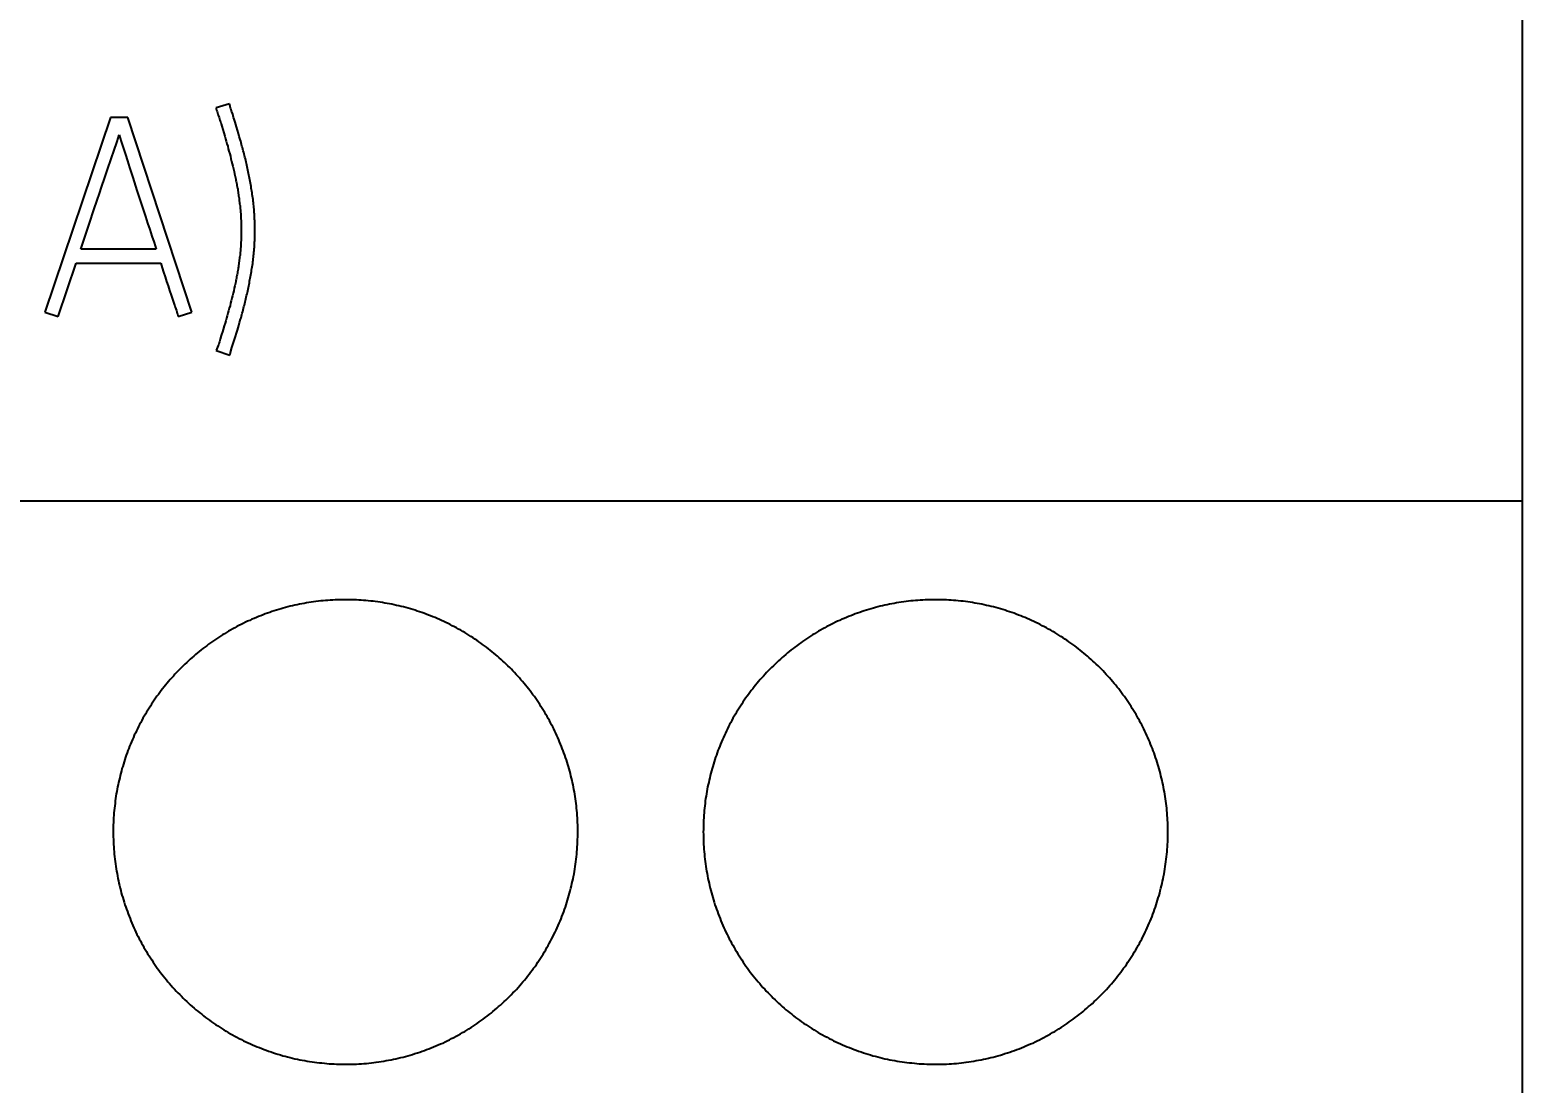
# Model space of a CAD drawing. Extents: x 0 to 420, y 0 to 297.
# Drawn here: x 134.55 to 147.4, y 153.55 to 162.62 of the extents above; entities that cross this region are included whole.
import ezdxf
from ezdxf.enums import TextEntityAlignment as Align

# ---------------------------------------------------------------- set-up
doc = ezdxf.new("R2010")
doc.units = 0
doc.header["$LTSCALE"] = 23.1
for name, color, linetype in [('10000_FRONT', 7, 'CONTINUOUS'), ('10100_DIM_FRONT', 7, 'CONTINUOUS'), ('10500_FRONT_LABELING', 7, 'CONTINUOUS')]:
    doc.layers.add(name, color=color, linetype=linetype)
doc.dimstyles.get("Standard").update_dxf_attribs({"dimtxt": 2.5, "dimasz": 2.5, "dimexe": 1.25, "dimexo": 0.625, "dimtad": 1, "dimcen": 2.5, "dimazin": 3, "dimtfac": 1, "dimtmove": 0, "dimatfit": 3})

# ---------------------------------------------------------------- blocks, each defined once
blk = doc.blocks.new('*D0')
at = {"layer": '10100_DIM_FRONT', "linetype": 'CONTINUOUS'}
for p, q in [((147.4, 192.56), (147.4, 130.062)), ((103.9, 151.511), (103.9, 130.062)), ((103.9, 132.062), (125.65, 132.062)), ((147.4, 132.062), (125.65, 132.062))]:
    blk.add_line(p, q, dxfattribs=at)
for points in [[(107.4, 132.562), (103.9, 132.062), (107.4, 131.562)], [(143.9, 131.562), (147.4, 132.062), (143.9, 132.562)]]:
    blk.add_solid(points, dxfattribs=at)
blk.add_text('43,5', height=3.5, dxfattribs=at).set_placement((121.617, 132.937), (131.367, 132.937), align=Align.FIT)
blk = doc.blocks.new('*D1')
at = {"layer": '10100_DIM_FRONT', "linetype": 'CONTINUOUS'}
for p, q in [((111.900486, 192.560113), (111.900486, 137.865388)), ((147.400486, 192.560113), (147.400486, 137.865388)), ((111.900486, 139.865388), (129.650486, 139.865388)), ((147.400486, 139.865388), (129.650486, 139.865388))]:
    blk.add_line(p, q, dxfattribs=at)
for points in [[(115.400486, 140.365388), (111.900486, 139.865388), (115.400486, 139.365388)], [(143.900486, 139.365388), (147.400486, 139.865388), (143.900486, 140.365388)]]:
    blk.add_solid(points, dxfattribs=at)
blk.add_text('35,5', height=3.5, dxfattribs=at).set_placement((125.819828, 140.740388), (135.319828, 140.740388), align=Align.FIT)

msp = doc.modelspace()

# ---------------------------------------------------------------- linework, layer by layer
at = {"layer": '10000_FRONT', "color": 7, "linetype": 'CONTINUOUS'}
for p, q in [((147.4, 237.561), (147.4, 147.561)), ((111.9, 158.561), (147.4, 158.561))]:
    msp.add_line(p, q, dxfattribs=at)
for points in [[(139.27, 155.711), (139.27, 155.732), (139.27, 155.752), (139.27, 155.773), (139.269, 155.793), (139.268, 155.814), (139.267, 155.834), (139.265, 155.854), (139.264, 155.875), (139.262, 155.895), (139.26, 155.915), (139.258, 155.935), (139.255, 155.956), (139.253, 155.976), (139.25, 155.996), (139.247, 156.016), (139.244, 156.036), (139.241, 156.056), (139.237, 156.076), (139.233, 156.096), (139.229, 156.116), (139.225, 156.136), (139.221, 156.155), (139.216, 156.175), (139.211, 156.195), (139.206, 156.215), (139.201, 156.235), (139.195, 156.254), (139.19, 156.274), (139.184, 156.293), (139.178, 156.313), (139.172, 156.332), (139.165, 156.352), (139.158, 156.371), (139.151, 156.391), (139.144, 156.41), (139.137, 156.429), (139.13, 156.448), (139.122, 156.467), (139.114, 156.486), (139.106, 156.505), (139.098, 156.524), (139.09, 156.542), (139.081, 156.561), (139.072, 156.579), (139.063, 156.598), (139.054, 156.616), (139.045, 156.634), (139.035, 156.652), (139.026, 156.67), (139.016, 156.687), (139.006, 156.705), (138.996, 156.723), (138.985, 156.74), (138.975, 156.758), (138.964, 156.775), (138.953, 156.792), (138.942, 156.809), (138.931, 156.826), (138.919, 156.843), (138.908, 156.86), (138.896, 156.877), (138.884, 156.893), (138.872, 156.91), (138.859, 156.926), (138.847, 156.942), (138.834, 156.958), (138.821, 156.975), (138.808, 156.99), (138.795, 157.006), (138.781, 157.022), (138.768, 157.037), (138.754, 157.052), (138.74, 157.068), (138.726, 157.083), (138.712, 157.097), (138.698, 157.112), (138.684, 157.126), (138.669, 157.141), (138.654, 157.155), (138.64, 157.169), (138.625, 157.183), (138.61, 157.197), (138.594, 157.21), (138.579, 157.224), (138.564, 157.237), (138.548, 157.25), (138.532, 157.263), (138.516, 157.276), (138.5, 157.288), (138.484, 157.301), (138.468, 157.313), (138.451, 157.325), (138.435, 157.337), (138.418, 157.349), (138.401, 157.361), (138.384, 157.372), (138.367, 157.384), (138.35, 157.395), (138.332, 157.406), (138.315, 157.417), (138.297, 157.427), (138.279, 157.438), (138.262, 157.448), (138.244, 157.458), (138.226, 157.468), (138.208, 157.478), (138.189, 157.487), (138.171, 157.497), (138.153, 157.506), (138.134, 157.515), (138.116, 157.524), (138.097, 157.532), (138.079, 157.54), (138.06, 157.549), (138.041, 157.557), (138.022, 157.564), (138.003, 157.572), (137.984, 157.579), (137.965, 157.587), (137.946, 157.594), (137.927, 157.6), (137.908, 157.607), (137.888, 157.613), (137.869, 157.62), (137.849, 157.626), (137.829, 157.631), (137.81, 157.637), (137.79, 157.643), (137.77, 157.648), (137.75, 157.653), (137.73, 157.658), (137.71, 157.662), (137.689, 157.667), (137.669, 157.671), (137.649, 157.675), (137.629, 157.679), (137.608, 157.682), (137.588, 157.686), (137.568, 157.689), (137.548, 157.692), (137.527, 157.695), (137.507, 157.697), (137.487, 157.699), (137.466, 157.701), (137.446, 157.703), (137.425, 157.705), (137.405, 157.707), (137.385, 157.708), (137.364, 157.709), (137.344, 157.71), (137.323, 157.71), (137.303, 157.711), (137.283, 157.711), (137.262, 157.711), (137.242, 157.711), (137.221, 157.711), (137.201, 157.71), (137.18, 157.709), (137.16, 157.708), (137.139, 157.707), (137.119, 157.705), (137.098, 157.704), (137.078, 157.702), (137.057, 157.7), (137.037, 157.697), (137.016, 157.695), (136.996, 157.692), (136.975, 157.689), (136.955, 157.686), (136.934, 157.683), (136.914, 157.679), (136.894, 157.675), (136.874, 157.671), (136.854, 157.667), (136.834, 157.663), (136.814, 157.658), (136.794, 157.654), (136.774, 157.649), (136.754, 157.643), (136.735, 157.638), (136.715, 157.632), (136.695, 157.627), (136.676, 157.621), (136.656, 157.614), (136.637, 157.608), (136.618, 157.602), (136.598, 157.595), (136.579, 157.588), (136.56, 157.581), (136.541, 157.573), (136.522, 157.566), (136.503, 157.558), (136.484, 157.55), (136.465, 157.542), (136.446, 157.533), (136.427, 157.525), (136.409, 157.516), (136.39, 157.507), (136.372, 157.498)], [(144.35, 155.711), (144.35, 155.732), (144.35, 155.752), (144.35, 155.773), (144.349, 155.793), (144.348, 155.814), (144.347, 155.834), (144.345, 155.854), (144.344, 155.875), (144.342, 155.895), (144.34, 155.915), (144.338, 155.935), (144.335, 155.956), (144.333, 155.976), (144.33, 155.996), (144.327, 156.016), (144.324, 156.036), (144.321, 156.056), (144.317, 156.076), (144.313, 156.096), (144.309, 156.116), (144.305, 156.136), (144.301, 156.155), (144.296, 156.175), (144.291, 156.195), (144.286, 156.215), (144.281, 156.235), (144.275, 156.254), (144.27, 156.274), (144.264, 156.293), (144.258, 156.313), (144.252, 156.332), (144.245, 156.352), (144.238, 156.371), (144.231, 156.391), (144.224, 156.41), (144.217, 156.429), (144.21, 156.448), (144.202, 156.467), (144.194, 156.486), (144.186, 156.505), (144.178, 156.524), (144.17, 156.542), (144.161, 156.561), (144.152, 156.579), (144.143, 156.598), (144.134, 156.616), (144.125, 156.634), (144.115, 156.652), (144.106, 156.67), (144.096, 156.687), (144.086, 156.705), (144.076, 156.723), (144.065, 156.74), (144.055, 156.758), (144.044, 156.775), (144.033, 156.792), (144.022, 156.809), (144.011, 156.826), (143.999, 156.843), (143.988, 156.86), (143.976, 156.877), (143.964, 156.893), (143.952, 156.91), (143.939, 156.926), (143.927, 156.942), (143.914, 156.958), (143.901, 156.975), (143.888, 156.99), (143.875, 157.006), (143.861, 157.022), (143.848, 157.037), (143.834, 157.052), (143.82, 157.068), (143.806, 157.083), (143.792, 157.097), (143.778, 157.112), (143.764, 157.126), (143.749, 157.141), (143.734, 157.155), (143.72, 157.169), (143.705, 157.183), (143.69, 157.197), (143.674, 157.21), (143.659, 157.224), (143.644, 157.237), (143.628, 157.25), (143.612, 157.263), (143.596, 157.276), (143.58, 157.288), (143.564, 157.301), (143.548, 157.313), (143.531, 157.325), (143.515, 157.337), (143.498, 157.349), (143.481, 157.361), (143.464, 157.372), (143.447, 157.384), (143.43, 157.395), (143.412, 157.406), (143.395, 157.417), (143.377, 157.427), (143.359, 157.438), (143.342, 157.448), (143.324, 157.458), (143.306, 157.468), (143.288, 157.478), (143.269, 157.487), (143.251, 157.497), (143.233, 157.506), (143.214, 157.515), (143.196, 157.524), (143.177, 157.532), (143.159, 157.54), (143.14, 157.549), (143.121, 157.557), (143.102, 157.564), (143.083, 157.572), (143.064, 157.579), (143.045, 157.587), (143.026, 157.594), (143.007, 157.6), (142.988, 157.607), (142.968, 157.613), (142.949, 157.62), (142.929, 157.626), (142.909, 157.631), (142.89, 157.637), (142.87, 157.643), (142.85, 157.648), (142.83, 157.653), (142.81, 157.658), (142.79, 157.662), (142.769, 157.667), (142.749, 157.671), (142.729, 157.675), (142.709, 157.679), (142.688, 157.682), (142.668, 157.686), (142.648, 157.689), (142.628, 157.692), (142.607, 157.695), (142.587, 157.697), (142.567, 157.699), (142.546, 157.701), (142.526, 157.703), (142.505, 157.705), (142.485, 157.707), (142.465, 157.708), (142.444, 157.709), (142.424, 157.71), (142.403, 157.71), (142.383, 157.711), (142.363, 157.711), (142.342, 157.711), (142.322, 157.711), (142.301, 157.711), (142.281, 157.71), (142.26, 157.709), (142.24, 157.708), (142.219, 157.707), (142.199, 157.705), (142.178, 157.704), (142.158, 157.702), (142.137, 157.7), (142.117, 157.697), (142.096, 157.695), (142.076, 157.692), (142.055, 157.689), (142.035, 157.686), (142.014, 157.683), (141.994, 157.679), (141.974, 157.675), (141.954, 157.671), (141.934, 157.667), (141.914, 157.663), (141.894, 157.658), (141.874, 157.654), (141.854, 157.649), (141.834, 157.643), (141.815, 157.638), (141.795, 157.632), (141.775, 157.627), (141.756, 157.621), (141.736, 157.614), (141.717, 157.608), (141.698, 157.602), (141.678, 157.595), (141.659, 157.588), (141.64, 157.581), (141.621, 157.573), (141.602, 157.566), (141.583, 157.558), (141.564, 157.55), (141.545, 157.542), (141.526, 157.533), (141.507, 157.525), (141.489, 157.516), (141.47, 157.507), (141.452, 157.498)], [(136.372, 157.498), (136.353, 157.488), (136.335, 157.479), (136.317, 157.469), (136.299, 157.459), (136.281, 157.449), (136.263, 157.439), (136.246, 157.428), (136.228, 157.418), (136.211, 157.407), (136.193, 157.396), (136.176, 157.385), (136.159, 157.374), (136.142, 157.362), (136.125, 157.351), (136.109, 157.339), (136.092, 157.327), (136.076, 157.315), (136.06, 157.303), (136.043, 157.29), (136.027, 157.278), (136.011, 157.265), (135.996, 157.252), (135.98, 157.239), (135.964, 157.226), (135.949, 157.212), (135.934, 157.199), (135.918, 157.185), (135.903, 157.171), (135.888, 157.157), (135.874, 157.142), (135.859, 157.128), (135.844, 157.113), (135.83, 157.099), (135.816, 157.084), (135.802, 157.069), (135.788, 157.053), (135.774, 157.038), (135.761, 157.023), (135.747, 157.007), (135.734, 156.992), (135.721, 156.976), (135.708, 156.96), (135.696, 156.944), (135.683, 156.928), (135.671, 156.912), (135.659, 156.895), (135.647, 156.879), (135.635, 156.862), (135.623, 156.846), (135.612, 156.829), (135.601, 156.812), (135.59, 156.795), (135.579, 156.778), (135.568, 156.76), (135.557, 156.743), (135.547, 156.725), (135.537, 156.708), (135.526, 156.69), (135.516, 156.672), (135.507, 156.654), (135.497, 156.636), (135.488, 156.618), (135.479, 156.599), (135.47, 156.581), (135.461, 156.562), (135.452, 156.544), (135.444, 156.525), (135.435, 156.506), (135.427, 156.487), (135.419, 156.468), (135.412, 156.449), (135.404, 156.43), (135.397, 156.411), (135.39, 156.392), (135.383, 156.373), (135.377, 156.354), (135.37, 156.334), (135.364, 156.315), (135.358, 156.296), (135.352, 156.276), (135.346, 156.257), (135.341, 156.237), (135.336, 156.218), (135.331, 156.198), (135.326, 156.178), (135.321, 156.158), (135.317, 156.138), (135.312, 156.119), (135.308, 156.099), (135.305, 156.079), (135.301, 156.059), (135.297, 156.038), (135.294, 156.018), (135.291, 155.998), (135.288, 155.978), (135.286, 155.957), (135.283, 155.937), (135.281, 155.916), (135.279, 155.896), (135.277, 155.875), (135.276, 155.855), (135.274, 155.834), (135.273, 155.814), (135.272, 155.793), (135.271, 155.773), (135.271, 155.752), (135.271, 155.732), (135.27, 155.711)], [(141.452, 157.498), (141.433, 157.488), (141.415, 157.479), (141.397, 157.469), (141.379, 157.459), (141.361, 157.449), (141.343, 157.439), (141.326, 157.428), (141.308, 157.418), (141.291, 157.407), (141.273, 157.396), (141.256, 157.385), (141.239, 157.374), (141.222, 157.362), (141.205, 157.351), (141.189, 157.339), (141.172, 157.327), (141.156, 157.315), (141.14, 157.303), (141.123, 157.29), (141.107, 157.278), (141.091, 157.265), (141.076, 157.252), (141.06, 157.239), (141.044, 157.226), (141.029, 157.212), (141.014, 157.199), (140.998, 157.185), (140.983, 157.171), (140.968, 157.157), (140.954, 157.142), (140.939, 157.128), (140.924, 157.113), (140.91, 157.099), (140.896, 157.084), (140.882, 157.069), (140.868, 157.053), (140.854, 157.038), (140.841, 157.023), (140.827, 157.007), (140.814, 156.992), (140.801, 156.976), (140.788, 156.96), (140.776, 156.944), (140.763, 156.928), (140.751, 156.912), (140.739, 156.895), (140.727, 156.879), (140.715, 156.862), (140.703, 156.846), (140.692, 156.829), (140.681, 156.812), (140.67, 156.795), (140.659, 156.778), (140.648, 156.76), (140.637, 156.743), (140.627, 156.725), (140.617, 156.708), (140.606, 156.69), (140.596, 156.672), (140.587, 156.654), (140.577, 156.636), (140.568, 156.618), (140.559, 156.599), (140.55, 156.581), (140.541, 156.562), (140.532, 156.544), (140.524, 156.525), (140.515, 156.506), (140.507, 156.487), (140.499, 156.468), (140.492, 156.449), (140.484, 156.43), (140.477, 156.411), (140.47, 156.392), (140.463, 156.373), (140.457, 156.354), (140.45, 156.334), (140.444, 156.315), (140.438, 156.296), (140.432, 156.276), (140.426, 156.257), (140.421, 156.237), (140.416, 156.218), (140.411, 156.198), (140.406, 156.178), (140.401, 156.158), (140.397, 156.138), (140.392, 156.119), (140.388, 156.099), (140.385, 156.079), (140.381, 156.059), (140.377, 156.038), (140.374, 156.018), (140.371, 155.998), (140.368, 155.978), (140.366, 155.957), (140.363, 155.937), (140.361, 155.916), (140.359, 155.896), (140.357, 155.875), (140.356, 155.855), (140.354, 155.834), (140.353, 155.814), (140.352, 155.793), (140.351, 155.773), (140.351, 155.752), (140.351, 155.732), (140.35, 155.711)], [(135.27, 155.711), (135.271, 155.69), (135.271, 155.668), (135.272, 155.647), (135.272, 155.626), (135.273, 155.604), (135.275, 155.583), (135.276, 155.562), (135.278, 155.541), (135.28, 155.52), (135.282, 155.499), (135.284, 155.478), (135.287, 155.457), (135.29, 155.436), (135.293, 155.415), (135.296, 155.394), (135.299, 155.373), (135.303, 155.352), (135.307, 155.332), (135.311, 155.311), (135.315, 155.29), (135.32, 155.27), (135.325, 155.249), (135.33, 155.228), (135.335, 155.208), (135.34, 155.187), (135.346, 155.167), (135.352, 155.146), (135.358, 155.126), (135.364, 155.106), (135.371, 155.085), (135.378, 155.065), (135.385, 155.045), (135.392, 155.025), (135.399, 155.005), (135.407, 154.985), (135.415, 154.965), (135.423, 154.945), (135.431, 154.926), (135.44, 154.906), (135.448, 154.887), (135.457, 154.867), (135.466, 154.848), (135.475, 154.829), (135.485, 154.81), (135.494, 154.792), (135.504, 154.773), (135.514, 154.754), (135.525, 154.736), (135.535, 154.717), (135.546, 154.699), (135.556, 154.681), (135.567, 154.663), (135.579, 154.645), (135.59, 154.627), (135.602, 154.609), (135.613, 154.591), (135.625, 154.574), (135.637, 154.556), (135.65, 154.539), (135.662, 154.522), (135.675, 154.505), (135.688, 154.488), (135.701, 154.471), (135.715, 154.454), (135.728, 154.438), (135.742, 154.421), (135.756, 154.405), (135.77, 154.389), (135.784, 154.373), (135.799, 154.357), (135.813, 154.341), (135.828, 154.326), (135.843, 154.311), (135.857, 154.296), (135.873, 154.281), (135.888, 154.266), (135.903, 154.251), (135.919, 154.237), (135.934, 154.223), (135.95, 154.209), (135.966, 154.195), (135.982, 154.181), (135.999, 154.168), (136.015, 154.154), (136.032, 154.141), (136.048, 154.128), (136.065, 154.115), (136.082, 154.102), (136.1, 154.09), (136.117, 154.077), (136.134, 154.065), (136.152, 154.053), (136.17, 154.041), (136.188, 154.029), (136.206, 154.018), (136.224, 154.007), (136.243, 153.995), (136.261, 153.985), (136.28, 153.974), (136.298, 153.963), (136.317, 153.953), (136.336, 153.943), (136.355, 153.933), (136.374, 153.923), (136.393, 153.914), (136.412, 153.905), (136.431, 153.896), (136.451, 153.887), (136.47, 153.878), (136.49, 153.87), (136.509, 153.862), (136.529, 153.854), (136.549, 153.846), (136.569, 153.838), (136.588, 153.831), (136.608, 153.824), (136.629, 153.817), (136.649, 153.81), (136.669, 153.804), (136.689, 153.797), (136.71, 153.791), (136.73, 153.785), (136.751, 153.78), (136.772, 153.774), (136.793, 153.769), (136.813, 153.764), (136.834, 153.759), (136.856, 153.755), (136.877, 153.75), (136.898, 153.746), (136.919, 153.742), (136.94, 153.739), (136.961, 153.735), (136.982, 153.732), (137.003, 153.729), (137.024, 153.726), (137.046, 153.724), (137.067, 153.722), (137.088, 153.72), (137.109, 153.718), (137.13, 153.716), (137.152, 153.715), (137.173, 153.714), (137.194, 153.713), (137.215, 153.712), (137.237, 153.711), (137.258, 153.711), (137.279, 153.711), (137.301, 153.711), (137.322, 153.712), (137.343, 153.712), (137.364, 153.713), (137.386, 153.714), (137.407, 153.716), (137.429, 153.717), (137.45, 153.719), (137.471, 153.721), (137.493, 153.723), (137.514, 153.726), (137.535, 153.729), (137.557, 153.732), (137.578, 153.735), (137.599, 153.738), (137.62, 153.742), (137.641, 153.746), (137.662, 153.75), (137.683, 153.754), (137.704, 153.759), (137.725, 153.763), (137.746, 153.768), (137.766, 153.773), (137.787, 153.779), (137.807, 153.784), (137.828, 153.79), (137.848, 153.796), (137.868, 153.803), (137.889, 153.809), (137.909, 153.816), (137.929, 153.823), (137.949, 153.83), (137.969, 153.837), (137.989, 153.845), (138.009, 153.852), (138.029, 153.86), (138.048, 153.869), (138.068, 153.877), (138.088, 153.886), (138.107, 153.894), (138.127, 153.904), (138.146, 153.913), (138.165, 153.922), (138.184, 153.932), (138.203, 153.942), (138.222, 153.952), (138.241, 153.962), (138.26, 153.973), (138.278, 153.984), (138.297, 153.994), (138.315, 154.005)], [(138.315, 154.005), (138.333, 154.017), (138.351, 154.028), (138.369, 154.04), (138.386, 154.051), (138.404, 154.063), (138.421, 154.075), (138.439, 154.088), (138.456, 154.1), (138.473, 154.113), (138.49, 154.126), (138.506, 154.139), (138.523, 154.152), (138.54, 154.165), (138.556, 154.179), (138.572, 154.193), (138.588, 154.207), (138.604, 154.221), (138.62, 154.235), (138.636, 154.25), (138.651, 154.264), (138.667, 154.279), (138.682, 154.294), (138.697, 154.309), (138.712, 154.325), (138.727, 154.34), (138.741, 154.356), (138.756, 154.372), (138.77, 154.388), (138.784, 154.404), (138.798, 154.42), (138.811, 154.436), (138.825, 154.453), (138.838, 154.469), (138.851, 154.486), (138.864, 154.503), (138.877, 154.52), (138.889, 154.537), (138.902, 154.554), (138.914, 154.571), (138.926, 154.589), (138.938, 154.606), (138.949, 154.624), (138.961, 154.642), (138.972, 154.66), (138.983, 154.678), (138.994, 154.696), (139.005, 154.715), (139.015, 154.733), (139.025, 154.752), (139.035, 154.77), (139.045, 154.789), (139.055, 154.808), (139.065, 154.827), (139.074, 154.847), (139.083, 154.866), (139.092, 154.886), (139.101, 154.905), (139.109, 154.925), (139.118, 154.944), (139.126, 154.964), (139.134, 154.984), (139.141, 155.004), (139.149, 155.023), (139.156, 155.043), (139.163, 155.063), (139.169, 155.083), (139.176, 155.104), (139.182, 155.124), (139.188, 155.144), (139.194, 155.164), (139.2, 155.185), (139.205, 155.205), (139.211, 155.226), (139.216, 155.246), (139.22, 155.267), (139.225, 155.287), (139.229, 155.308), (139.234, 155.329), (139.238, 155.35), (139.241, 155.371), (139.245, 155.392), (139.248, 155.413), (139.251, 155.434), (139.254, 155.455), (139.257, 155.476), (139.259, 155.497), (139.261, 155.519), (139.263, 155.54), (139.265, 155.561), (139.266, 155.583), (139.268, 155.604), (139.269, 155.625), (139.269, 155.647), (139.27, 155.668), (139.27, 155.69), (139.27, 155.711)], [(140.35, 155.711), (140.351, 155.69), (140.351, 155.668), (140.352, 155.647), (140.352, 155.626), (140.353, 155.604), (140.355, 155.583), (140.356, 155.562), (140.358, 155.541), (140.36, 155.52), (140.362, 155.499), (140.364, 155.478), (140.367, 155.457), (140.37, 155.436), (140.373, 155.415), (140.376, 155.394), (140.379, 155.373), (140.383, 155.352), (140.387, 155.332), (140.391, 155.311), (140.395, 155.29), (140.4, 155.27), (140.405, 155.249), (140.41, 155.228), (140.415, 155.208), (140.42, 155.187), (140.426, 155.167), (140.432, 155.146), (140.438, 155.126), (140.444, 155.106), (140.451, 155.085), (140.458, 155.065), (140.465, 155.045), (140.472, 155.025), (140.479, 155.005), (140.487, 154.985), (140.495, 154.965), (140.503, 154.945), (140.511, 154.926), (140.52, 154.906), (140.528, 154.887), (140.537, 154.867), (140.546, 154.848), (140.555, 154.829), (140.565, 154.81), (140.574, 154.792), (140.584, 154.773), (140.594, 154.754), (140.605, 154.736), (140.615, 154.717), (140.626, 154.699), (140.636, 154.681), (140.647, 154.663), (140.659, 154.645), (140.67, 154.627), (140.682, 154.609), (140.693, 154.591), (140.705, 154.574), (140.717, 154.556), (140.73, 154.539), (140.742, 154.522), (140.755, 154.505), (140.768, 154.488), (140.781, 154.471), (140.795, 154.454), (140.808, 154.438), (140.822, 154.421), (140.836, 154.405), (140.85, 154.389), (140.864, 154.373), (140.879, 154.357), (140.893, 154.341), (140.908, 154.326), (140.923, 154.311), (140.937, 154.296), (140.953, 154.281), (140.968, 154.266), (140.983, 154.251), (140.999, 154.237), (141.014, 154.223), (141.03, 154.209), (141.046, 154.195), (141.062, 154.181), (141.079, 154.168), (141.095, 154.154), (141.112, 154.141), (141.128, 154.128), (141.145, 154.115), (141.162, 154.102), (141.18, 154.09), (141.197, 154.077), (141.214, 154.065), (141.232, 154.053), (141.25, 154.041), (141.268, 154.029), (141.286, 154.018), (141.304, 154.007), (141.323, 153.995), (141.341, 153.985), (141.36, 153.974), (141.378, 153.963), (141.397, 153.953), (141.416, 153.943), (141.435, 153.933), (141.454, 153.923), (141.473, 153.914), (141.492, 153.905), (141.511, 153.896), (141.531, 153.887), (141.55, 153.878), (141.57, 153.87), (141.589, 153.862), (141.609, 153.854), (141.629, 153.846), (141.649, 153.838), (141.668, 153.831), (141.688, 153.824), (141.709, 153.817), (141.729, 153.81), (141.749, 153.804), (141.769, 153.797), (141.79, 153.791), (141.81, 153.785), (141.831, 153.78), (141.852, 153.774), (141.873, 153.769), (141.893, 153.764), (141.914, 153.759), (141.936, 153.755), (141.957, 153.75), (141.978, 153.746), (141.999, 153.742), (142.02, 153.739), (142.041, 153.735), (142.062, 153.732), (142.083, 153.729), (142.104, 153.726), (142.126, 153.724), (142.147, 153.722), (142.168, 153.72), (142.189, 153.718), (142.21, 153.716), (142.232, 153.715), (142.253, 153.714), (142.274, 153.713), (142.295, 153.712), (142.317, 153.711), (142.338, 153.711), (142.359, 153.711), (142.381, 153.711), (142.402, 153.712), (142.423, 153.712), (142.444, 153.713), (142.466, 153.714), (142.487, 153.716), (142.509, 153.717), (142.53, 153.719), (142.551, 153.721), (142.573, 153.723), (142.594, 153.726), (142.615, 153.729), (142.637, 153.732), (142.658, 153.735), (142.679, 153.738), (142.7, 153.742), (142.721, 153.746), (142.742, 153.75), (142.763, 153.754), (142.784, 153.759), (142.805, 153.763), (142.826, 153.768), (142.846, 153.773), (142.867, 153.779), (142.887, 153.784), (142.908, 153.79), (142.928, 153.796), (142.948, 153.803), (142.969, 153.809), (142.989, 153.816), (143.009, 153.823), (143.029, 153.83), (143.049, 153.837), (143.069, 153.845), (143.089, 153.852), (143.109, 153.86), (143.128, 153.869), (143.148, 153.877), (143.168, 153.886), (143.187, 153.894), (143.207, 153.904), (143.226, 153.913), (143.245, 153.922), (143.264, 153.932), (143.283, 153.942), (143.302, 153.952), (143.321, 153.962), (143.34, 153.973), (143.358, 153.984), (143.377, 153.994), (143.395, 154.005)], [(143.395, 154.005), (143.413, 154.017), (143.431, 154.028), (143.449, 154.04), (143.466, 154.051), (143.484, 154.063), (143.501, 154.075), (143.519, 154.088), (143.536, 154.1), (143.553, 154.113), (143.57, 154.126), (143.586, 154.139), (143.603, 154.152), (143.62, 154.165), (143.636, 154.179), (143.652, 154.193), (143.668, 154.207), (143.684, 154.221), (143.7, 154.235), (143.716, 154.25), (143.731, 154.264), (143.747, 154.279), (143.762, 154.294), (143.777, 154.309), (143.792, 154.325), (143.807, 154.34), (143.821, 154.356), (143.836, 154.372), (143.85, 154.388), (143.864, 154.404), (143.878, 154.42), (143.891, 154.436), (143.905, 154.453), (143.918, 154.469), (143.931, 154.486), (143.944, 154.503), (143.957, 154.52), (143.969, 154.537), (143.982, 154.554), (143.994, 154.571), (144.006, 154.589), (144.018, 154.606), (144.029, 154.624), (144.041, 154.642), (144.052, 154.66), (144.063, 154.678), (144.074, 154.696), (144.085, 154.715), (144.095, 154.733), (144.105, 154.752), (144.115, 154.77), (144.125, 154.789), (144.135, 154.808), (144.145, 154.827), (144.154, 154.847), (144.163, 154.866), (144.172, 154.886), (144.181, 154.905), (144.189, 154.925), (144.198, 154.944), (144.206, 154.964), (144.214, 154.984), (144.221, 155.004), (144.229, 155.023), (144.236, 155.043), (144.243, 155.063), (144.249, 155.083), (144.256, 155.104), (144.262, 155.124), (144.268, 155.144), (144.274, 155.164), (144.28, 155.185), (144.285, 155.205), (144.291, 155.226), (144.296, 155.246), (144.3, 155.267), (144.305, 155.287), (144.309, 155.308), (144.314, 155.329), (144.318, 155.35), (144.321, 155.371), (144.325, 155.392), (144.328, 155.413), (144.331, 155.434), (144.334, 155.455), (144.337, 155.476), (144.339, 155.497), (144.341, 155.519), (144.343, 155.54), (144.345, 155.561), (144.346, 155.583), (144.348, 155.604), (144.349, 155.625), (144.349, 155.647), (144.35, 155.668), (144.35, 155.69), (144.35, 155.711)]]:
    msp.add_lwpolyline(points, dxfattribs=at)
at = {"layer": '10500_FRONT_LABELING', "color": 7, "linetype": 'CONTINUOUS'}
for p, q in [((136.272, 161.981), (136.156, 161.946)), ((136.156, 161.946), (136.158, 161.937)), ((136.274, 161.972), (136.272, 161.981)), ((135.246, 161.863), (134.682, 160.187)), ((135.397, 161.863), (135.246, 161.863)), ((135.946, 160.187), (135.397, 161.863)), ((136.199, 161.808), (136.205, 161.787)), ((136.205, 161.787), (136.231, 161.701)), ((136.32, 161.822), (136.312, 161.849)), ((136.332, 161.781), (136.32, 161.822)), ((136.348, 161.726), (136.332, 161.781)), ((135.275, 161.572), (135.303, 161.656)), ((135.303, 161.656), (135.321, 161.713)), ((135.34, 161.656), (135.375, 161.544)), ((136.231, 161.701), (136.237, 161.68)), ((136.237, 161.68), (136.243, 161.658)), ((136.243, 161.658), (136.249, 161.637)), ((136.249, 161.637), (136.256, 161.615)), ((136.356, 161.699), (136.348, 161.726)), ((135.375, 161.544), (135.393, 161.488)), ((136.256, 161.615), (136.261, 161.593)), ((136.261, 161.593), (136.267, 161.572)), ((136.267, 161.572), (136.273, 161.55)), ((136.273, 161.55), (136.279, 161.529)), ((136.279, 161.529), (136.284, 161.507)), ((136.284, 161.507), (136.29, 161.485)), ((135.228, 161.431), (135.247, 161.488)), ((135.393, 161.488), (135.411, 161.431)), ((135.411, 161.431), (135.439, 161.347)), ((136.29, 161.485), (136.295, 161.463)), ((136.295, 161.463), (136.301, 161.442)), ((136.301, 161.442), (136.306, 161.42)), ((136.306, 161.42), (136.311, 161.398)), ((135.151, 161.207), (135.17, 161.263)), ((135.439, 161.347), (135.475, 161.235)), ((135.104, 161.067), (135.132, 161.151)), ((135.132, 161.151), (135.151, 161.207)), ((135.475, 161.235), (135.512, 161.123)), ((135.512, 161.123), (135.549, 161.01)), ((135.066, 160.954), (135.104, 161.067)), ((135.549, 161.01), (135.567, 160.954)), ((135.029, 160.842), (135.066, 160.954)), ((135.567, 160.954), (135.585, 160.898)), ((135.585, 160.898), (135.604, 160.842)), ((134.991, 160.729), (135.029, 160.842)), ((135.64, 160.729), (134.991, 160.729)), ((135.604, 160.842), (135.622, 160.786)), ((135.622, 160.786), (135.64, 160.729)), ((134.796, 160.149), (134.951, 160.609)), ((134.951, 160.609), (135.68, 160.609)), ((135.68, 160.609), (135.692, 160.569)), ((135.692, 160.569), (135.704, 160.53)), ((135.704, 160.53), (135.717, 160.49)), ((135.717, 160.49), (135.73, 160.451)), ((135.73, 160.451), (135.743, 160.412)), ((135.743, 160.412), (135.756, 160.372)), ((135.756, 160.372), (135.769, 160.333)), ((136.303, 160.349), (136.298, 160.328)), ((136.308, 160.371), (136.303, 160.349)), ((136.313, 160.392), (136.308, 160.371)), ((136.318, 160.414), (136.313, 160.392)), ((135.769, 160.333), (135.778, 160.307)), ((135.778, 160.307), (135.787, 160.281)), ((135.787, 160.281), (135.796, 160.254)), ((136.27, 160.22), (136.264, 160.198)), ((136.276, 160.241), (136.27, 160.22)), ((136.281, 160.263), (136.276, 160.241)), ((136.287, 160.284), (136.281, 160.263)), ((136.292, 160.306), (136.287, 160.284)), ((136.298, 160.328), (136.292, 160.306)), ((134.682, 160.187), (134.796, 160.149)), ((135.831, 160.149), (135.946, 160.187)), ((136.233, 160.091), (136.227, 160.07)), ((136.24, 160.113), (136.233, 160.091)), ((136.246, 160.134), (136.24, 160.113)), ((136.252, 160.155), (136.246, 160.134)), ((136.258, 160.177), (136.252, 160.155)), ((136.264, 160.198), (136.258, 160.177)), ((136.351, 160.071), (136.359, 160.098)), ((136.359, 160.098), (136.367, 160.125)), ((136.211, 160.017), (136.204, 159.995)), ((136.314, 159.95), (136.339, 160.031)), ((136.339, 160.031), (136.351, 160.071)), ((136.175, 159.899), (136.158, 159.855)), ((136.158, 159.855), (136.274, 159.817)), ((136.274, 159.817), (136.276, 159.829)), ((136.276, 159.829), (136.293, 159.882)), ((136.293, 159.882), (136.314, 159.95))]:
    msp.add_line(p, q, dxfattribs=at)
for points in [[(136.158, 161.937), (136.161, 161.926), (136.164, 161.915), (136.168, 161.904), (136.171, 161.894), (136.175, 161.883), (136.182, 161.862)], [(136.29, 161.917), (136.286, 161.931), (136.281, 161.944), (136.278, 161.958), (136.274, 161.972)], [(136.312, 161.849), (136.307, 161.863), (136.303, 161.877), (136.299, 161.89), (136.29, 161.917)], [(136.182, 161.862), (136.185, 161.851), (136.189, 161.84), (136.192, 161.83), (136.196, 161.819), (136.199, 161.808)], [(135.321, 161.713), (135.33, 161.685), (135.34, 161.656)], [(136.367, 160.125), (136.371, 160.139), (136.374, 160.152), (136.378, 160.166), (136.382, 160.179), (136.386, 160.193), (136.389, 160.207), (136.393, 160.22), (136.396, 160.234), (136.4, 160.247), (136.403, 160.261), (136.407, 160.275), (136.41, 160.288), (136.413, 160.302), (136.416, 160.316), (136.419, 160.329), (136.423, 160.343), (136.426, 160.357), (136.429, 160.37), (136.432, 160.384), (136.434, 160.398), (136.437, 160.412), (136.44, 160.425), (136.443, 160.439), (136.445, 160.453), (136.448, 160.467), (136.45, 160.48), (136.453, 160.494), (136.455, 160.508), (136.458, 160.522), (136.46, 160.536), (136.462, 160.55), (136.465, 160.563), (136.467, 160.577), (136.469, 160.591), (136.471, 160.605), (136.473, 160.619), (136.474, 160.633), (136.476, 160.647), (136.478, 160.661), (136.479, 160.675), (136.481, 160.689), (136.482, 160.703), (136.484, 160.717), (136.485, 160.731), (136.486, 160.745), (136.487, 160.759), (136.488, 160.774), (136.488, 160.788), (136.489, 160.802), (136.49, 160.816), (136.49, 160.83), (136.49, 160.845), (136.491, 160.859), (136.491, 160.873), (136.491, 160.887), (136.491, 160.902), (136.491, 160.916), (136.49, 160.93), (136.49, 160.944), (136.49, 160.959), (136.489, 160.973), (136.488, 160.987), (136.488, 161.001), (136.487, 161.016), (136.486, 161.03), (136.485, 161.044), (136.484, 161.058), (136.483, 161.072), (136.481, 161.086), (136.48, 161.1), (136.479, 161.115), (136.477, 161.129), (136.475, 161.143), (136.474, 161.157), (136.472, 161.171), (136.47, 161.185), (136.468, 161.199), (136.466, 161.213), (136.463, 161.227), (136.461, 161.241), (136.459, 161.255), (136.457, 161.269), (136.454, 161.283), (136.452, 161.297), (136.449, 161.311), (136.447, 161.325), (136.444, 161.339), (136.441, 161.353), (136.438, 161.367), (136.436, 161.381), (136.433, 161.395), (136.43, 161.409), (136.427, 161.423), (136.424, 161.437), (136.421, 161.451), (136.417, 161.465), (136.414, 161.479), (136.411, 161.492), (136.408, 161.506), (136.404, 161.52), (136.401, 161.534), (136.397, 161.548), (136.394, 161.562), (136.39, 161.575), (136.387, 161.589), (136.383, 161.603), (136.379, 161.617), (136.375, 161.631), (136.372, 161.644), (136.368, 161.658), (136.364, 161.672), (136.356, 161.699)], [(135.247, 161.488), (135.256, 161.516), (135.275, 161.572)], [(135.17, 161.263), (135.199, 161.347), (135.228, 161.431)], [(136.311, 161.398), (136.316, 161.376), (136.318, 161.365), (136.321, 161.354), (136.323, 161.343), (136.325, 161.332), (136.327, 161.321), (136.33, 161.31), (136.332, 161.299), (136.334, 161.288), (136.336, 161.277), (136.338, 161.266), (136.34, 161.255), (136.342, 161.244), (136.343, 161.233), (136.345, 161.222), (136.347, 161.211), (136.349, 161.2), (136.35, 161.189), (136.352, 161.178), (136.354, 161.167), (136.355, 161.156), (136.356, 161.145), (136.358, 161.134), (136.359, 161.123), (136.36, 161.112), (136.362, 161.101), (136.363, 161.09), (136.364, 161.079), (136.365, 161.068), (136.366, 161.057), (136.367, 161.046), (136.368, 161.035), (136.368, 161.024), (136.369, 161.012), (136.37, 161.001), (136.37, 160.99), (136.371, 160.979), (136.371, 160.968), (136.372, 160.957), (136.372, 160.946), (136.372, 160.935), (136.373, 160.924), (136.373, 160.912), (136.373, 160.901), (136.373, 160.89), (136.373, 160.879), (136.373, 160.868), (136.373, 160.857), (136.372, 160.846), (136.372, 160.834), (136.372, 160.823), (136.371, 160.812), (136.371, 160.801), (136.37, 160.79), (136.37, 160.778), (136.369, 160.767), (136.368, 160.756), (136.368, 160.745), (136.367, 160.734), (136.366, 160.722), (136.365, 160.711), (136.364, 160.7), (136.363, 160.689), (136.362, 160.678), (136.36, 160.667), (136.359, 160.656), (136.358, 160.645), (136.356, 160.633), (136.355, 160.622), (136.353, 160.611), (136.352, 160.6), (136.35, 160.589), (136.348, 160.578), (136.347, 160.567), (136.345, 160.556), (136.343, 160.545), (136.341, 160.534), (136.339, 160.523), (136.337, 160.512), (136.335, 160.501), (136.333, 160.49), (136.331, 160.48), (136.329, 160.469), (136.327, 160.458), (136.325, 160.447), (136.322, 160.436), (136.32, 160.425), (136.318, 160.414)], [(135.796, 160.254), (135.801, 160.241), (135.805, 160.228), (135.809, 160.215), (135.814, 160.202), (135.818, 160.189), (135.822, 160.176), (135.826, 160.163), (135.831, 160.149)], [(136.204, 159.995), (136.201, 159.985), (136.192, 159.953)], [(136.227, 160.07), (136.217, 160.038), (136.211, 160.017)], [(136.192, 159.953), (136.189, 159.942), (136.185, 159.931), (136.182, 159.921), (136.179, 159.91), (136.175, 159.899)]]:
    msp.add_lwpolyline(points, dxfattribs=at)

# ---------------------------------------------------------------- dimensions: what is measured, and where the dimension line sits
at = {"layer": '10100_DIM_FRONT', "linetype": 'CONTINUOUS'}
for base, p1, picture, middle in [((147.4, 132.062), (103.9, 151.511), '*D0', (126.492, 134.687)), ((147.4, 139.865), (111.9, 192.56), '*D1', (130.57, 142.49))]:
    dim = msp.add_linear_dim(base=base, p1=p1, p2=(147.4, 192.56), dimstyle='Standard', dxfattribs=at)
    dim.commit()
    dim.dimension.update_dxf_attribs({"geometry": picture, "text_midpoint": middle, "dimtype": 128})

doc.saveas('drawing.dxf')
